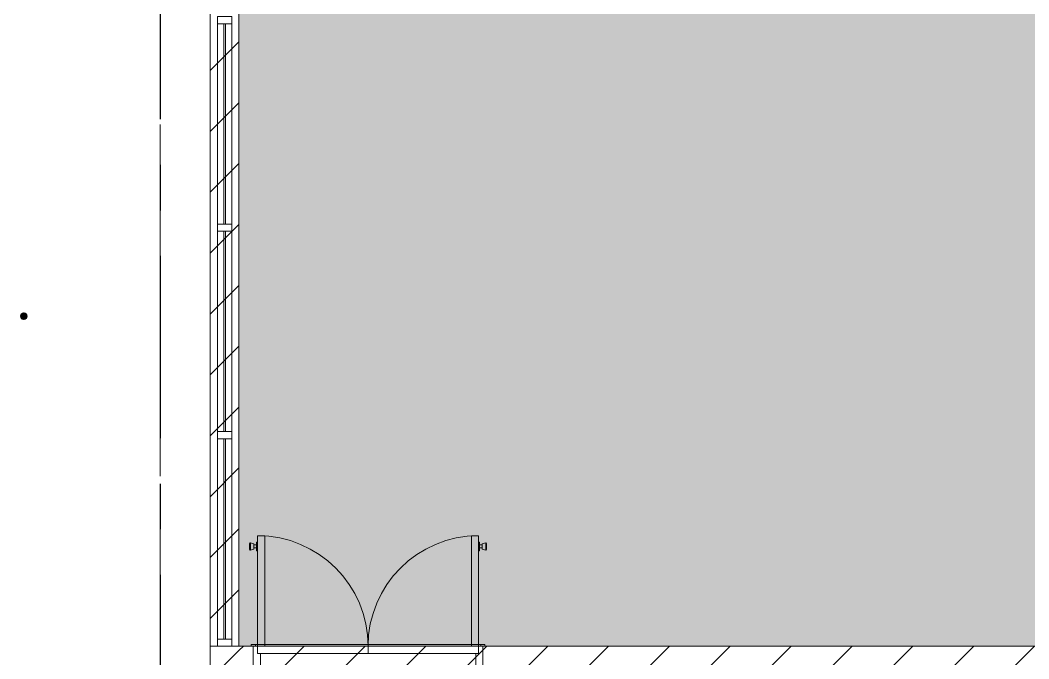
# Model space of a CAD drawing. Header units: millimetres. Extents: x -4000 to 187956, y -58990 to 162485.
# Drawn here: x 49525 to 56555, y 82813 to 87263 of the extents above; entities that cross this region are included whole.
import ezdxf

# ---------------------------------------------------------------- set-up
doc = ezdxf.new("R2010")
doc.units = ezdxf.units.MM
for name, pattern in [('Dash', [600, 300, -300]), ('Dash 1_16_', [317.5, 158.75, -158.75]), ('Dash_2_', [635, 317.5, -317.5]), ('Grid Line', [2222.5, 1270, -317.5, 317.5, -317.5]), ('Grid Line 12_5mm', [2150, 1250, -300, 300, -300])]:
    doc.linetypes.add(name, pattern=pattern)
for name, color, linetype, lineweight in [('A-DETL-GENF', 92, 'Continuous', 9), ('A-DOOR', 31, 'Continuous', 13), ('A-DOOR-FRAM', 31, 'Continuous', 13), ('A-DOOR-HDLN', 31, 'Dash_2_', 13), ('A-FLOR', 192, 'Continuous', 13), ('A-FLOR-PATT', 8, 'Continuous', 13), ('A-GLAZ-CURT', 52, 'Continuous', 9), ('A-GLAZ-CWMG', 51, 'Continuous', 9), ('A-WALL', 113, 'Continuous', 13), ('A-WALL-PATT', 111, 'Continuous', 13), ('F-SPRN', 3, 'Continuous', 9), ('P-PIPE', 3, 'Continuous', 9), ('P-PIPE-CNTR', 3, 'Continuous', 9), ('S-GRID', 1, 'Continuous', 30)]:
    doc.layers.add(name, color=color, linetype=linetype, lineweight=lineweight)
pattern_1 = [(45, (0, 0), (-212.132, 212.132), [])]

# ---------------------------------------------------------------- blocks, each defined once
blk = doc.blocks.new('dcc5a - 1600X2200-V656-0_000')
at = {"layer": 'A-DOOR', "lineweight": 15, "transparency": 33554534}
for points in [[(-313.2, 154.2), (-313.2, 924.7), (-363.2, 924.7), (-363.2, 154.2)], [(1177.8, 154.2), (1177.8, 924.7), (1127.8, 924.7), (1127.8, 154.2)]]:
    blk.add_hatch(color=256, dxfattribs=at).paths.add_polyline_path(points)
at = {"layer": 'A-DETL-GENF', "color": 250}
for p, q in [((-416.4, 874.7), (-418.2, 870.2)), ((-418.2, 870.2), (-418.2, 829.2)), ((-418.2, 829.2), (-418.2, 870.2)), ((-412.9, 874.7), (-416.4, 874.7)), ((-416.4, 874.7), (-416.4, 824.7)), ((-416.4, 824.7), (-416.4, 874.7)), ((-388.2, 868.3), (-412.9, 874.7)), ((-412.9, 874.7), (-412.9, 824.7)), ((-412.9, 824.7), (-412.9, 874.7)), ((-388.2, 868.3), (-388.2, 831.1)), ((-388.2, 831.1), (-388.2, 868.3)), ((-369.2, 859.7), (-388.2, 859.7)), ((-388.2, 859.7), (-388.2, 839.7)), ((-388.2, 839.7), (-388.2, 859.7)), ((-363.2, 879.7), (-369.2, 879.7)), ((-369.2, 879.7), (-369.2, 819.7)), ((-369.2, 819.7), (-369.2, 879.7)), ((-369.2, 839.7), (-369.2, 859.7)), ((-369.2, 859.7), (-369.2, 839.7)), ((-363.2, 879.7), (-363.2, 819.7)), ((-363.2, 819.7), (-363.2, 879.7)), ((1177.8, 879.7), (1177.8, 819.7)), ((1177.8, 819.7), (1177.8, 879.7)), ((1177.8, 879.7), (1183.8, 879.7)), ((1183.8, 879.7), (1183.8, 819.7)), ((1183.8, 819.7), (1183.8, 879.7)), ((1183.8, 839.7), (1183.8, 859.7)), ((1183.8, 859.7), (1183.8, 839.7)), ((1183.8, 859.7), (1202.8, 859.7)), ((1202.8, 868.3), (1227.5, 874.7)), ((1202.8, 868.3), (1202.8, 831.1)), ((1202.8, 831.1), (1202.8, 868.3)), ((1202.8, 859.7), (1202.8, 839.7)), ((1202.8, 839.7), (1202.8, 859.7)), ((1227.5, 874.7), (1231, 874.7)), ((1227.5, 874.7), (1227.5, 824.7)), ((1227.5, 824.7), (1227.5, 874.7)), ((1231, 874.7), (1232.8, 870.2)), ((1231, 874.7), (1231, 824.7)), ((1231, 824.7), (1231, 874.7)), ((1232.8, 870.2), (1232.8, 829.2)), ((1232.8, 829.2), (1232.8, 870.2)), ((-418.2, 829.2), (-416.4, 824.7)), ((-416.4, 824.7), (-412.9, 824.7)), ((-412.9, 824.7), (-388.2, 831.1)), ((-388.2, 839.7), (-369.2, 839.7)), ((-369.2, 819.7), (-363.2, 819.7)), ((1183.8, 819.7), (1177.8, 819.7)), ((1202.8, 839.7), (1183.8, 839.7)), ((1227.5, 824.7), (1202.8, 831.1)), ((1231, 824.7), (1227.5, 824.7)), ((1232.8, 829.2), (1231, 824.7))]:
    blk.add_line(p, q, dxfattribs=at)
at = {"layer": 'A-DOOR', "color": 5, "lineweight": 15}
for p, q in [((-363.2, 924.7), (-363.2, 154.2)), ((-313.2, 924.7), (-363.2, 924.7)), ((-363.2, 924.7), (-363.2, 154.2)), ((-313.2, 924.7), (-363.2, 924.7)), ((-313.2, 154.2), (-313.2, 924.7)), ((-313.2, 154.2), (-313.2, 924.7)), ((1127.8, 924.7), (1127.8, 154.2)), ((1177.8, 924.7), (1127.8, 924.7)), ((1127.8, 924.7), (1177.8, 924.7)), ((1127.8, 154.2), (1127.8, 924.7)), ((1177.8, 154.2), (1177.8, 924.7)), ((1177.8, 924.7), (1177.8, 154.2)), ((-407.7, 154.2), (-407.7, 166.2)), ((-407.7, 166.2), (-363.2, 166.2)), ((-313.2, 166.2), (1127.8, 166.2)), ((1177.8, 166.2), (1222.3, 166.2)), ((1222.3, 166.2), (1222.3, 154.2)), ((-407.7, -57.8), (-407.7, -45.8)), ((1222.3, -57.8), (-407.7, -57.8)), ((1222.3, -45.8), (1222.3, -57.8))]:
    blk.add_line(p, q, dxfattribs=at)
at = {"layer": 'A-DOOR', "color": 171, "lineweight": 15}
for p, q in [((-407.7, 154.2), (-407.7, 166.2)), ((-407.7, 166.2), (-377.7, 166.2)), ((-363.2, 154.2), (-407.7, 154.2)), ((-392.7, 154.2), (-392.7, -45.8)), ((-377.7, 166.2), (-377.7, 154.2)), ((-377.7, 166.2), (-377.7, 154.2)), ((-363.2, 166.2), (-377.7, 166.2)), ((-313.2, 154.2), (-363.2, 154.2)), ((-363.2, 154.2), (-313.2, 154.2)), ((-363.2, 154.2), (-313.2, 154.2)), ((-363.2, 154.2), (1177.8, 154.2)), ((1127.8, 166.2), (-313.2, 166.2)), ((1127.8, 154.2), (-313.2, 154.2)), ((1177.8, 154.2), (1127.8, 154.2)), ((1127.8, 154.2), (1177.8, 154.2)), ((1127.8, 154.2), (1177.8, 154.2)), ((1127.8, 154.2), (1177.8, 154.2)), ((1192.3, 166.2), (1177.8, 166.2)), ((1222.3, 154.2), (1177.8, 154.2)), ((1222.3, 166.2), (1192.3, 166.2)), ((1192.3, 166.2), (1192.3, 154.2)), ((1192.3, 154.2), (1192.3, 166.2)), ((1207.3, -45.8), (1207.3, 154.2)), ((1222.3, 166.2), (1222.3, 154.2)), ((-407.7, -57.8), (-407.7, -45.8)), ((-407.7, -45.8), (1222.3, -45.8)), ((-377.7, -57.8), (-407.7, -57.8)), ((-392.7, -45.8), (1207.3, -45.8)), ((-377.7, -45.8), (-377.7, -57.8)), ((-377.7, -45.8), (-377.7, -57.8)), ((-377.7, -57.8), (1192.3, -57.8)), ((1192.3, -57.8), (1192.3, -45.8)), ((1192.3, -57.8), (1192.3, -45.8)), ((1192.3, -57.8), (1222.3, -57.8)), ((1222.3, -57.8), (1222.3, -45.8))]:
    blk.add_line(p, q, dxfattribs=at)
at = {"layer": 'A-DOOR', "color": 161, "lineweight": 15}
for p, q in [((-392.7, 154.2), (-407.7, 154.2)), ((-313.2, 166.2), (-363.2, 166.2)), ((1177.8, 166.2), (1127.8, 166.2)), ((1207.3, 154.2), (1222.3, 154.2)), ((-407.7, -45.8), (-392.7, -45.8)), ((1222.3, -45.8), (1207.3, -45.8))]:
    blk.add_line(p, q, dxfattribs=at)
at = {"layer": 'A-DOOR', "color": 151, "lineweight": 15}
for p, q in [((-377.7, 154.2), (-392.7, 154.2)), ((-377.7, 154.2), (-363.2, 154.2)), ((-363.2, 154.2), (-313.2, 154.2)), ((-313.2, 154.2), (1127.8, 154.2)), ((1127.8, 154.2), (1177.8, 154.2)), ((1177.8, 154.2), (1192.3, 154.2)), ((1192.3, 154.2), (1207.3, 154.2)), ((-392.7, -45.8), (-377.7, -45.8)), ((1192.3, -45.8), (-377.7, -45.8)), ((1207.3, -45.8), (1192.3, -45.8))]:
    blk.add_line(p, q, dxfattribs=at)
at = {"layer": 'A-DOOR', "color": 173, "lineweight": 15}
for p, q in [((-363.2, 166.2), (-313.2, 166.2)), ((1127.8, 166.2), (1177.8, 166.2))]:
    blk.add_line(p, q, dxfattribs=at)
at = {"layer": 'A-DOOR', "color": 5, "lineweight": 15}
for centre, start, end in [((-363.2, 154.2), 0, 90), ((1177.8, 154.2), 90, 180)]:
    blk.add_arc(centre, 770.5, start, end, dxfattribs=at)
at = {"layer": 'A-DOOR-FRAM', "color": 81, "lineweight": 15}
for p, q in [((-392.7, -45.8), (-392.7, 154.2)), ((-392.7, 154.2), (-363.2, 154.2)), ((-362.7, 154.2), (-362.7, 104.2)), ((-362.7, 154.2), (-362.7, 104.2)), ((-313.2, 154.2), (1127.8, 154.2)), ((1177.3, 104.2), (1177.3, 154.2)), ((1177.3, 104.2), (1177.3, 154.2)), ((1177.8, 154.2), (1207.3, 154.2)), ((1207.3, -45.8), (1207.3, 154.2)), ((-362.7, 104.2), (-342.7, 104.2)), ((-362.7, 104.2), (1177.3, 104.2)), ((-342.7, 104.2), (-342.7, -45.8)), ((-342.7, 104.2), (-342.7, -45.8)), ((1157.3, 104.2), (-342.7, 104.2)), ((1157.3, -45.8), (1157.3, 104.2)), ((1177.3, 104.2), (1157.3, 104.2)), ((1157.3, -45.8), (1157.3, 104.2)), ((1207.3, -45.8), (-392.7, -45.8))]:
    blk.add_line(p, q, dxfattribs=at)
at = {"layer": 'A-DOOR-FRAM', "color": 71, "lineweight": 15}
for p, q in [((-392.7, 154.2), (-363.2, 154.2)), ((-363.2, 154.2), (-313.2, 154.2)), ((-313.2, 154.2), (-362.7, 154.2)), ((1127.8, 154.2), (-313.2, 154.2)), ((1127.8, 154.2), (1177.8, 154.2)), ((1177.3, 154.2), (1127.8, 154.2)), ((1207.3, 154.2), (1177.8, 154.2)), ((-342.7, -45.8), (-392.7, -45.8)), ((-342.7, -45.8), (1157.3, -45.8)), ((1157.3, -45.8), (1207.3, -45.8))]:
    blk.add_line(p, q, dxfattribs=at)
at = {"layer": 'A-DOOR-FRAM', "color": 91, "lineweight": 15}
for p, q in [((-392.7, -45.8), (-392.7, 154.2)), ((1207.3, 154.2), (1207.3, -45.8))]:
    blk.add_line(p, q, dxfattribs=at)
at = {"layer": 'A-DOOR-HDLN', "color": 171, "linetype": 'Dash', "lineweight": 15}
for p, q in [((-363.2, 154.2), (-363.2, 104.2)), ((1177.8, 154.2), (-363.2, 154.2)), ((407.3, 104.2), (407.3, 154.2)), ((1177.8, 104.2), (1177.8, 154.2)), ((-363.2, 104.2), (1177.8, 104.2))]:
    blk.add_line(p, q, dxfattribs=at)
blk = doc.blocks.new('System Panel - System Panel1-380617-0_000')
at = {"layer": 'A-GLAZ-CURT', "color": 253}
for p, q in [((-698, 5), (698, 5)), ((698, -5), (-698, -5))]:
    blk.add_line(p, q, dxfattribs=at)
at = {"layer": 'A-GLAZ-CURT', "color": 254}
for p, q in [((698, 5), (-698, 5)), ((-698, -5), (-698, 5)), ((-698, 5), (-698, -5)), ((698, 5), (698, -5)), ((698, 5), (698, -5)), ((-698, -5), (698, -5))]:
    blk.add_line(p, q, dxfattribs=at)
blk = doc.blocks.new('Rectangular Mullion - 50 x 100-V709-0_000')
at = {"layer": 'A-GLAZ-CWMG', "color": 252}
for p, q in [((50900, 84346.3), (51000, 84346.3)), ((50900, 82950.3), (50900, 84346.3)), ((51000, 84346.3), (51000, 82950.3)), ((51000, 82950.3), (50900, 82950.3))]:
    blk.add_line(p, q, dxfattribs=at)
at = {"layer": 'A-GLAZ-CWMG', "color": 254}
for p, q in [((51000, 84346.3), (50900, 84346.3)), ((50900, 82950.3), (51000, 82950.3))]:
    blk.add_line(p, q, dxfattribs=at)
at = {"layer": 'A-GLAZ-CWMG', "color": 253}
for p, q in [((50900, 84346.3), (50900, 82950.3)), ((51000, 84346.3), (51000, 82950.3))]:
    blk.add_line(p, q, dxfattribs=at)
blk = doc.blocks.new('Rectangular Mullion - 50 x 100-V710-0_000')
at = {"layer": 'A-GLAZ-CWMG', "color": 254}
for p, q in [((50900, 90130.3), (50945, 90130.3)), ((50945, 90130.3), (50900, 90130.3)), ((50900, 90130.3), (50900, 88734.3)), ((50945, 90130.3), (50955, 90130.3)), ((50955, 90130.3), (51000, 90130.3)), ((51000, 90130.3), (50955, 90130.3)), ((51000, 88734.3), (51000, 90130.3)), ((50900, 88734.3), (50945, 88734.3)), ((50945, 88734.3), (50900, 88734.3)), ((50955, 88734.3), (50945, 88734.3)), ((50955, 88734.3), (51000, 88734.3)), ((51000, 88734.3), (50955, 88734.3))]:
    blk.add_line(p, q, dxfattribs=at)
at = {"layer": 'A-GLAZ-CWMG', "color": 253}
for p, q in [((50900, 88734.3), (50900, 90130.3)), ((51000, 88734.3), (51000, 90130.3))]:
    blk.add_line(p, q, dxfattribs=at)
at = {"layer": 'A-GLAZ-CWMG', "color": 50}
for p, q in [((50955, 90130.3), (50945, 90130.3)), ((50945, 88734.3), (50955, 88734.3))]:
    blk.add_line(p, q, dxfattribs=at)
blk = doc.blocks.new('Rectangular Mullion - 50 x 100-V711-0_000')
at = {"layer": 'A-GLAZ-CWMG', "color": 253}
for p, q in [((0, 50), (-50, 50)), ((0, -50), (0, 50)), ((-50, -50), (0, -50))]:
    blk.add_line(p, q, dxfattribs=at)
at = {"layer": 'A-GLAZ-CWMG', "color": 254}
for p, q in [((-50, 50), (-50, 5)), ((-50, -5), (-50, -50))]:
    blk.add_line(p, q, dxfattribs=at)
at = {"layer": 'A-GLAZ-CWMG', "color": 252}
for p, q in [((-50, -50), (-50, 50)), ((-50, 50), (0, 50)), ((0, 50), (0, -50)), ((0, -50), (-50, -50))]:
    blk.add_line(p, q, dxfattribs=at)
at = {"layer": 'A-GLAZ-CWMG', "color": 50}
blk.add_line((-50, 5), (-50, -5), dxfattribs=at)
blk = doc.blocks.new('Rectangular Mullion - 50 x 100-V714-0_000')
at = {"layer": 'A-GLAZ-CWMG', "color": 253}
for p, q in [((25, 50), (-25, 50)), ((-25, -50), (25, -50))]:
    blk.add_line(p, q, dxfattribs=at)
at = {"layer": 'A-GLAZ-CWMG', "color": 254}
for p, q in [((-25, 50), (-25, 5)), ((25, 5), (25, 50)), ((-25, -5), (-25, -50)), ((25, -50), (25, -5))]:
    blk.add_line(p, q, dxfattribs=at)
at = {"layer": 'A-GLAZ-CWMG', "color": 252}
for p, q in [((-25, -50), (-25, 50)), ((-25, 50), (25, 50)), ((25, 50), (25, -50)), ((25, -50), (-25, -50))]:
    blk.add_line(p, q, dxfattribs=at)
at = {"layer": 'A-GLAZ-CWMG', "color": 50}
for p, q in [((-25, 5), (-25, -5)), ((25, -5), (25, 5))]:
    blk.add_line(p, q, dxfattribs=at)
blk = doc.blocks.new('Rectangular Mullion - 50 x 100-V715-0_000')
at = {"layer": 'A-GLAZ-CWMG', "color": 253}
for p, q in [((25, 50), (-25, 50)), ((-25, -50), (25, -50))]:
    blk.add_line(p, q, dxfattribs=at)
at = {"layer": 'A-GLAZ-CWMG', "color": 254}
for p, q in [((-25, 50), (-25, 5)), ((25, 5), (25, 50)), ((-25, -5), (-25, -50)), ((25, -50), (25, -5))]:
    blk.add_line(p, q, dxfattribs=at)
at = {"layer": 'A-GLAZ-CWMG', "color": 252}
for p, q in [((-25, -50), (-25, 50)), ((-25, 50), (25, 50)), ((25, 50), (25, -50)), ((25, -50), (-25, -50))]:
    blk.add_line(p, q, dxfattribs=at)
at = {"layer": 'A-GLAZ-CWMG', "color": 50}
for p, q in [((-25, 5), (-25, -5)), ((25, -5), (25, 5))]:
    blk.add_line(p, q, dxfattribs=at)
blk = doc.blocks.new('CMF2_NHAXUONG_A_rvt-1-0_000')
at = {"layer": 'A-FLOR-PATT', "lineweight": 9}
h = blk.add_hatch(dxfattribs=at)
h.set_pattern_fill('FP_27', color=252, style=0, pattern_type=2)
h.set_pattern_definition([(0, (83000, 72469.74), (0, 100), []), (90, (83000, 72469.74), (-200, 200), [100, -700]), (90, (83400, 72569.74), (-200, 200), [100, -700])])
h.paths.add_polyline_path([(51050, 25999.7), (59350, 25999.7), (59350, 35449.7), (59950, 35449.7), (59950, 45449.7), (59350, 45449.7), (59350, 55449.7), (59950, 55449.7), (59950, 64899.7), (51650, 64899.7), (51650, 55449.7), (51050, 55449.7), (51050, 45449.6), (51650, 45449.6), (51650, 35449.6), (51050, 35449.6), (51050, 26448.8)])
h.paths.add_polyline_path([(114950, 25999.7), (114950, 35449.6), (114350, 35449.6), (114350, 45449.6), (114950, 45449.6), (114950, 55449.7), (114350, 55449.7), (114350, 64899.7), (106050, 64899.7), (106050, 55449.7), (106650, 55449.7), (106650, 45449.7), (106050, 45449.7), (106050, 35449.7), (106650, 35449.7), (106650, 25999.7), (111663.5, 25999.7)])
h.paths.add_polyline_path([(109849.8, 29724.6), (107849.8, 29724.6), (107849.8, 31724.6), (109849.8, 31724.6)])
h.paths.add_polyline_path([(56149.8, 29724.6), (56149.8, 31724.6), (58149.8, 31724.6), (58149.8, 29724.6), (57243.6, 29724.6)])
h.paths.add_polyline_path([(111149.8, 39449.6), (111149.8, 41449.6), (113149.8, 41449.6), (113149.8, 39449.6), (111663.5, 39449.6)])
h.paths.add_polyline_path([(52849.8, 39449.6), (52849.8, 41449.6), (54849.8, 41449.6), (54849.8, 39449.6)])
h.paths.add_polyline_path([(109849.8, 49836.2), (107849.8, 49836.2), (107849.8, 51836.2), (109849.8, 51836.2)])
h.paths.add_polyline_path([(57243.6, 49836.2), (56149.8, 49836.2), (56149.8, 51836.2), (58149.8, 51836.2), (58149.8, 49836.2)])
h.paths.add_polyline_path([(51050, 82900), (59350, 82900), (59350, 91449.6), (59950, 91449.6), (59950, 101449.7), (59350, 101449.7), (59350, 111449.7), (59950, 111449.7), (59950, 118899.7), (51650, 118899.7), (51650, 111449.6), (51050, 111449.6), (51050, 101449.7), (51650, 101449.7), (51650, 91449.6), (51050, 91449.6), (51050, 84850.6)])
h.paths.add_polyline_path([(106650, 82900), (114950, 82900), (114950, 91449.6), (114350, 91449.6), (114350, 101449.7), (114950, 101449.7), (114950, 111449.6), (114350, 111449.6), (114350, 118899.7), (106050, 118899.7), (106050, 111449.7), (106650, 111449.7), (106650, 101449.7), (106050, 101449.7), (106050, 91449.6), (106650, 91449.6), (106650, 89522.8)])
h.paths.add_polyline_path([(54850, 95449.6), (52850, 95449.6), (52850, 97449.6), (54850, 97449.6)])
h.paths.add_polyline_path([(111663.5, 95449.6), (111149.6, 95449.6), (111149.6, 97449.6), (113149.6, 97449.6), (113149.6, 95449.6)])
h.paths.add_polyline_path([(57243.6, 105449.7), (56149.6, 105449.7), (56149.6, 107449.7), (58149.6, 107449.7), (58149.6, 105449.7)])
h.paths.add_polyline_path([(109850, 105449.7), (107850, 105449.7), (107850, 107449.7), (109850, 107449.7)])
h.paths.add_polyline_path([(111663.5, 114174.6), (111149.6, 114174.6), (111149.6, 116174.6), (113149.6, 116174.6), (113149.6, 114174.6)])
h.paths.add_polyline_path([(52850, 114174.6), (52850, 116174.6), (54850, 116174.6), (54850, 114174.6)])
at = {"layer": 'A-WALL-PATT', "lineweight": 9}
h = blk.add_hatch(dxfattribs=at)
h.set_pattern_fill('FP_13', color=250, style=0, pattern_type=2)
h.set_pattern_definition(pattern_1)
h.paths.add_polyline_path([(50850, 74000), (51050, 74000), (51050, 90900), (50850, 90900), (50850, 75506.3)])
h = blk.add_hatch(dxfattribs=at)
h.set_pattern_fill('FP_13', color=250, style=0, pattern_type=2)
h.set_pattern_definition(pattern_1)
h.paths.add_polyline_path([(60149.8, 82700.3), (60149.8, 82900.3), (51050, 82900.3), (51050, 82700.3), (59949.8, 82700.3)])
at = {"layer": 'A-FLOR', "color": 71, "lineweight": 15}
for p, q in [((51050, 82900.3), (51050, 90180.3)), ((52749.8, 82900), (51149.8, 82900))]:
    blk.add_line(p, q, dxfattribs=at)
at = {"layer": 'A-FLOR', "color": 81, "lineweight": 15}
for p, q in [((51050, 90180.3), (51050, 82900.3)), ((51149.8, 82900), (51050, 82900)), ((51149.8, 82900), (52749.8, 82900)), ((59350, 82900), (52749.8, 82900))]:
    blk.add_line(p, q, dxfattribs=at)
at = {"layer": 'A-FLOR', "color": 93, "lineweight": 15}
for p, q in [((51050, 82900), (51149.8, 82900)), ((52749.8, 82900), (59350, 82900))]:
    blk.add_line(p, q, dxfattribs=at)
at = {"layer": 'A-WALL', "color": 90, "lineweight": 15}
for p, q in [((50850, 90900), (50850, 74000)), ((51050, 82900.3), (51050, 90900)), ((59349.8, 82900.3), (51050, 82900.3))]:
    blk.add_line(p, q, dxfattribs=at)
at = {"layer": 'A-WALL', "color": 53, "lineweight": 15}
for p, q in [((50850, 90180.3), (50850, 82900.3)), ((51050, 82900.3), (51050, 90180.3)), ((51000, 82900.3), (50900, 82900.3)), ((51149.8, 82900.3), (51134.8, 82900.3)), ((51179.3, 82900.3), (51149.8, 82900.3)), ((51149.8, 82900.3), (51149.8, 82700.3)), ((52670.3, 82900.3), (51229.3, 82900.3)), ((52749.8, 82900.3), (52720.3, 82900.3)), ((52764.8, 82900.3), (52749.8, 82900.3)), ((52749.8, 82700.3), (52749.8, 82900.3))]:
    blk.add_line(p, q, dxfattribs=at)
at = {"layer": 'A-WALL', "color": 35, "lineweight": 15}
for p, q in [((50850, 90180.3), (50850, 82900.3)), ((50850, 82900.3), (50850, 90180.3)), ((51050, 90180.3), (51050, 82900.3)), ((51050, 82900.3), (51050, 90180.3)), ((50850, 82900.3), (50850, 74000)), ((51050, 82900.3), (50850, 82900.3)), ((50900, 82900.3), (50850, 82900.3)), ((51050, 82900.3), (51000, 82900.3)), ((51134.8, 82900.3), (51050, 82900.3)), ((51149.8, 82900.3), (51149.8, 82700.3)), ((52749.8, 82700.3), (52749.8, 82900.3)), ((59349.8, 82900.3), (52764.8, 82900.3))]:
    blk.add_line(p, q, dxfattribs=at)
at = {"layer": 'A-WALL', "color": 31, "lineweight": 15}
for p, q in [((51229.3, 82900.3), (51179.3, 82900.3)), ((52720.3, 82900.3), (52670.3, 82900.3))]:
    blk.add_line(p, q, dxfattribs=at)
at = {"layer": 'S-GRID', "linetype": 'Grid Line 12_5mm', "lineweight": 9}
blk.add_line((50500, 161185.2), (50500, -16487.4), dxfattribs=at)
at = {"layer": 'A-DOOR', "color": 250, "lineweight": 9}
blk.add_blockref('dcc5a - 1600X2200-V656-0_000', (51542.5, 82746.1), dxfattribs=at)
at = {"layer": 'A-GLAZ-CURT', "color": 250, "lineweight": 9, "rotation": 269.9999999999999}
for p in [(50950, 86540.3), (50950, 85094.3), (50950, 83648.3)]:
    blk.add_blockref('System Panel - System Panel1-380617-0_000', p, dxfattribs=at)
at = {"layer": 'A-GLAZ-CWMG', "color": 250, "lineweight": 9, "extrusion": (0, 0, -1), "rotation": 270.0000000000001}
for name, p in [('Rectangular Mullion - 50 x 100-V714-0_000', (-50950, 87263.3)), ('Rectangular Mullion - 50 x 100-V714-0_000', (-50950, 85817.3)), ('Rectangular Mullion - 50 x 100-V715-0_000', (-50950, 84371.3)), ('Rectangular Mullion - 50 x 100-V711-0_000', (-50950, 82900.3))]:
    blk.add_blockref(name, p, dxfattribs=at)
at = {"layer": 'A-GLAZ-CWMG', "color": 250, "lineweight": 9}
for name, p in [('Rectangular Mullion - 50 x 100-V709-0_000', (0, 2892)), ('Rectangular Mullion - 50 x 100-V710-0_000', (0, -2892)), ('Rectangular Mullion - 50 x 100-V709-0_000', (0, 1446)), ('Rectangular Mullion - 50 x 100-V710-0_000', (0, -4338)), ('Rectangular Mullion - 50 x 100-V709-0_000', (0, 0)), ('Rectangular Mullion - 50 x 100-V710-0_000', (0, -5784))]:
    blk.add_blockref(name, p, dxfattribs=at)
blk = doc.blocks.new('Sprinkler_Up - DN20-V543-0_000')
at = {"layer": 'F-SPRN', "transparency": 33554534}
for points in [[(-13.5, 0), (-3.9, 0.7), (-1.7, 2.9), (-1.2, 3.5), (-0.6, 4), (0.6, 4), (1.2, 3.5), (1.7, 2.9), (4.6, 0), (22.2, 0), (18, 13.1), (6.9, 21.2), (-6.9, 21.2), (-18, 13.1), (-22.2, 0)], [(0, -21.2), (6.9, -21.2), (18, -13.1), (22.2, 0), (3.9, -0.7), (1.7, -2.9), (1.2, -3.5), (0.6, -4), (-0.6, -4), (-1.2, -3.5), (-1.7, -2.9), (-4.6, 0), (-22.2, 0), (-18, -13.1), (-6.9, -21.2)], [(0, -16.7), (4.3, -16.1), (11.8, -11.8), (16.1, -4.3), (16.1, 4.3), (11.8, 11.8), (8.3, 14.4), (0, 16.7), (-4.3, 16.1), (-11.8, 11.8), (-16.1, 4.3), (-16.1, -4.3), (-11.8, -11.8), (-8.3, -14.4)], [(0, -15.6), (7.8, -13.5), (13.5, -7.8), (15.1, -4), (15.1, 4), (13.5, 7.8), (7.8, 13.5), (0, 15.6), (-7.8, 13.5), (-11, 11), (-15.1, 4), (-15.1, -4), (-11, -11), (-7.8, -13.5)], [(-10.9, -5.5), (-10.9, 5.4), (-14.5, 5.4), (-14.5, -5.5)], [(-7.7, -5.5), (-7.7, 5.4), (-10.9, 5.4), (-10.9, -5.5)], [(0, -5.5), (0, 5.4), (-7.7, 5.4), (-7.7, -5.5)], [(0, 0), (5.7, 0), (2.9, 4.9), (-2.9, 4.9), (-5.7, 0)], [(2.9, -4.9), (5.7, 0), (-5.7, 0), (-2.9, -4.9)], [(0, 0), (4.6, 0), (0, 4.6), (-4.6, 0)], [(0, -4.6), (4.6, 0), (-4.6, 0)], [(0, -2.6), (1.3, 0), (-1.8, 0)], [(-1.3, 0), (1.8, 0), (0, 2.6)], [(7.7, -5.5), (7.7, 5.4), (0, 5.4), (0, -5.5)], [(10.9, -5.5), (10.9, 5.4), (7.7, 5.4), (7.7, -5.5)], [(14.5, -5.5), (14.5, 5.4), (10.9, 5.4), (10.9, -5.5)]]:
    blk.add_hatch(color=1, dxfattribs=at).paths.add_polyline_path(points)
at = {"layer": 'F-SPRN', "color": 1}
for p, q in [((-11.5, 5.4), (-14.5, 5.4)), ((-14.5, 5.4), (-11.3, 5.4)), ((-14.5, 5.4), (-14.5, 3.7)), ((-14.5, 3.3), (-14.5, 0)), ((-11.5, 5.4), (-11.5, 4)), ((-10.9, 1.9), (-10.9, 3.6)), ((-10.8, 5.4), (-8, 5.4)), ((-8.1, 5.4), (-10.8, 5.4)), ((-8.1, 5.4), (-8.1, 2.8)), ((-8.1, 2.5), (-8.1, 0.7)), ((-7.7, 4.8), (-7.7, 2.7)), ((-7.7, 4.8), (-7.7, 2.7)), ((-7.7, 2.1), (-7.7, 0.5)), ((-7.7, 2.1), (-7.7, 0.5)), ((-6.7, 5.4), (-4.7, 5.4)), ((-5.8, 3.8), (-5.8, 2.2)), ((-2.1, 0), (-2.1, 0)), ((-2.1, 0), (-2.1, -0.1)), ((0, 2.1), (-0.1, 2.1)), ((2.1, 0.3), (2, 0.4)), ((2.1, 0.1), (2.1, 0.2)), ((2.1, 0), (2.1, 0.1)), ((2.1, 0), (2.1, 0)), ((4.7, 5.4), (6.5, 5.4)), ((7.7, 5.4), (10.8, 5.4)), ((7.7, 5.2), (7.7, 2.7)), ((7.7, 5.2), (7.7, 2.7)), ((7.7, 2.3), (7.7, 0.5)), ((7.7, 2.3), (7.7, 0.5)), ((10.8, 5.4), (8.1, 5.4)), ((8.1, 5.4), (8.1, 2.8)), ((8.1, 2.5), (8.1, 0.4)), ((10.9, 5.4), (14.5, 5.4)), ((10.9, 3.6), (10.9, 0.2)), ((14.5, 5.4), (11.5, 5.4)), ((11.5, 5.4), (11.5, 4)), ((11.5, 3), (11.5, 0.2)), ((14.5, 5.4), (14.5, -5.5)), ((-14.5, -1.3), (-14.5, -3.7)), ((-11.1, -5.5), (-14.5, -5.5)), ((-14.5, -5.5), (-11.5, -5.5)), ((-10.9, -2.6), (-10.9, -1.3)), ((-10.8, -5.5), (-8.1, -5.5)), ((-7.8, -5.5), (-10.8, -5.5)), ((-8.1, -4.2), (-8.1, -5.5)), ((-7.7, -2.7), (-7.7, -4)), ((-7.7, -2.7), (-7.7, -4)), ((-7, -5.5), (-5.8, -5.5)), ((-4.8, -5.5), (-7, -5.5)), ((-5.8, -2.3), (-5.8, -3.8)), ((-2.1, -0.2), (-2.1, -0.3)), ((0, -2.1), (0.1, -2.1)), ((7, -5.5), (4.8, -5.5)), ((5.8, -2.2), (5.8, -3.8)), ((5.8, -5.5), (7, -5.5)), ((7.7, -0.5), (7.7, -2.3)), ((7.7, -0.5), (7.7, -2.3)), ((7.7, -2.7), (7.7, -5.4)), ((7.7, -2.7), (7.7, -5.4)), ((10.8, -5.5), (7.7, -5.5)), ((8.1, -0.4), (8.1, -2.5)), ((8.1, -2.8), (8.1, -5.5)), ((8.1, -5.5), (10.8, -5.5)), ((10.9, -0.2), (10.9, -3.6)), ((14.5, -5.5), (10.9, -5.5)), ((11.5, -0.2), (11.5, -3)), ((11.5, -4), (11.5, -5.5)), ((11.5, -5.5), (14.5, -5.5))]:
    blk.add_line(p, q, dxfattribs=at)
at = {"layer": 'F-SPRN', "color": 1, "flags": 128}
for points in [[(-0.6, 2), (-0.7, 2), (-0.8, 1.9), (-0.9, 1.9), (-0.9, 1.9), (-1, 1.8), (-1.1, 1.8), (-1.2, 1.7), (-1.2, 1.7), (-1.3, 1.6), (-1.4, 1.6), (-1.4, 1.5), (-1.5, 1.5), (-1.5, 1.4), (-1.6, 1.3), (-1.6, 1.3), (-1.7, 1.2), (-1.7, 1.1), (-1.8, 1.1), (-1.8, 1), (-1.9, 0.9), (-1.9, 0.8), (-1.9, 0.8), (-2, 0.7), (-2, 0.6), (-2, 0.5), (-2, 0.5), (-2, 0.4), (-2.1, 0.3), (-2.1, 0.2), (-2.1, 0.1), (-2.1, 0)], [(-0.5, 2), (-0.6, 2), (-0.6, 2)], [(-0.2, 2.1), (-0.3, 2.1), (-0.4, 2), (-0.5, 2)], [(-0.1, 2.1), (-0.1, 2.1), (-0.2, 2.1)], [(2, 0.6), (2, 0.7), (1.9, 0.7), (1.9, 0.8), (1.9, 0.9), (1.8, 1), (1.8, 1), (1.8, 1.1), (1.7, 1.2), (1.7, 1.2), (1.6, 1.3), (1.6, 1.4), (1.5, 1.4), (1.4, 1.5), (1.4, 1.5), (1.3, 1.6), (1.3, 1.7), (1.2, 1.7), (1.1, 1.7), (1.1, 1.8), (1, 1.8), (0.9, 1.9), (0.8, 1.9), (0.8, 1.9), (0.7, 2), (0.6, 2), (0.5, 2), (0.4, 2), (0.4, 2), (0.3, 2.1), (0.2, 2.1), (0.1, 2.1), (0, 2.1)], [(2, 0.4), (2, 0.5), (2, 0.6)], [(2.1, 0.2), (2.1, 0.2), (2.1, 0.3)], [(-2.1, -0.1), (-2.1, -0.2), (-2.1, -0.2)], [(-2.1, -0.3), (-2, -0.4), (-2, -0.5), (-2, -0.6), (-2, -0.7), (-1.9, -0.7), (-1.9, -0.8), (-1.9, -0.9), (-1.8, -1), (-1.8, -1), (-1.8, -1.1), (-1.7, -1.2), (-1.7, -1.2), (-1.6, -1.3), (-1.6, -1.4), (-1.5, -1.4), (-1.4, -1.5), (-1.4, -1.5), (-1.3, -1.6), (-1.3, -1.7), (-1.2, -1.7), (-1.1, -1.7), (-1.1, -1.8), (-1, -1.8), (-0.9, -1.9), (-0.8, -1.9), (-0.8, -1.9), (-0.7, -2), (-0.6, -2), (-0.5, -2), (-0.4, -2), (-0.4, -2), (-0.3, -2.1), (-0.2, -2.1), (-0.1, -2.1), (0, -2.1)], [(0.1, -2.1), (0.1, -2.1), (0.2, -2.1), (0.3, -2.1), (0.4, -2), (0.5, -2), (0.6, -2), (0.6, -2), (0.7, -2), (0.8, -1.9), (0.9, -1.9), (0.9, -1.9), (1, -1.8), (1.1, -1.8), (1.2, -1.7), (1.2, -1.7), (1.3, -1.6), (1.4, -1.6), (1.4, -1.5), (1.5, -1.5), (1.5, -1.4), (1.6, -1.3), (1.6, -1.3), (1.7, -1.2), (1.7, -1.1), (1.8, -1.1), (1.8, -1), (1.9, -0.9), (1.9, -0.8), (1.9, -0.8), (2, -0.7), (2, -0.6), (2, -0.5), (2, -0.5), (2, -0.4), (2.1, -0.3), (2.1, -0.2), (2.1, -0.1), (2.1, 0)]]:
    blk.add_lwpolyline(points, dxfattribs=at)
at = {"layer": 'F-SPRN', "color": 1}
for radius, start, end in [(22.2, 360, 180), (21.9, 165.67731, 179.2615), (21.9, 144.76984, 164.81509), (21.9, 126.69417, 143.27011), (16.7, 167.68021, 180), (16.7, 167.68021, 180), (16.7, 155.38786, 164.96934), (16.7, 155.38786, 164.96934), (15.6, 166.42653, 180), (15.6, 166.42653, 180), (15.6, 150.94093, 165), (15.6, 159.61394, 165), (16.7, 136.72135, 149.93102), (16.7, 136.72135, 149.93102), (15.6, 150.94093, 156.38455), (15.6, 138.42141, 150), (15.6, 138.42141, 150), (21.9, 108.26214, 125.75069), (16.7, 121.41808, 130.57514), (16.7, 121.41808, 130.57514), (15.6, 120.52623, 133.2078), (15.6, 120.52623, 133.2078), (16.7, 106.59952, 120), (16.7, 106.59952, 120), (15.6, 114.43632, 119.98126), (15.6, 114.43632, 119.98126), (21.9, 99.348, 107.90102), (4.63, 155.78319, 180), (4.63, 155.78319, 180), (16.7, 96.41428, 105), (16.7, 96.41428, 105), (4.63, 109.01924, 138.27027), (4.63, 109.01924, 138.27027), (21.9, 90.14502, 98.85032), (15.6, 95.57619, 100.68426), (15.6, 95.57619, 100.68426), (2.56, 109.01924, 168.82781), (2.56, 109.01924, 168.82781), (2.04, 109.01924, 180), (16.7, 83.06841, 90), (16.7, 83.06841, 90), (4.63, 17.95923, 90), (4.63, 17.95923, 90), (3.81, 57.05771, 90), (2.56, 14.55988, 90), (2.56, 14.55988, 90), (2.04, 10.47029, 90), (21.9, 72.55828, 89.46239), (15.6, 75.57295, 80.58917), (15.6, 75.57295, 80.58917), (3.81, 16.16047, 43.83585), (15.6, 67.56142, 74.5481), (15.6, 67.56142, 74.5481), (16.7, 60, 75), (16.7, 60, 75), (15.6, 60.01874, 65.56368), (15.6, 60.01874, 65.56368), (21.9, 54.24931, 71.73786), (15.6, 46.7922, 60), (15.6, 46.7922, 60), (16.7, 49.42486, 58.58192), (16.7, 49.42486, 58.58192), (15.6, 30, 41.57859), (15.6, 30, 41.57859), (16.7, 30, 43.27865), (16.7, 30, 43.27865), (21.9, 36.72989, 53.30583), (15.6, 23.61545, 29.56463), (15.6, 15, 29.56463), (15.6, 15, 20.38606), (16.7, 15, 24.61214), (16.7, 15, 24.61214), (15.6, 360, 13.66176), (15.6, 0, 13.66176), (16.7, 360, 12.31979), (16.7, 0, 12.31979), (21.9, 15.18491, 35.23016), (21.9, 0.7385, 14.32269), (22.2, 180, 360), (21.9, 180.7385, 194.32269), (21.9, 195.18491, 215.23016), (21.9, 216.72989, 233.30583), (16.7, 180, 192.31979), (16.7, 180, 192.31979), (16.7, 195.03066, 204.61214), (16.7, 195.03066, 204.61214), (15.6, 181.90822, 193.66176), (15.6, 181.90822, 193.66176), (15.6, 197.33389, 209.56463), (15.6, 197.33389, 209.56463), (16.7, 210.06898, 223.27865), (16.7, 210.06898, 223.27865), (15.6, 212.54719, 221.57859), (15.6, 212.54719, 221.57859), (21.9, 234.24931, 251.73786), (16.7, 229.42486, 238.58192), (16.7, 229.42486, 238.58192), (15.6, 233.79501, 240), (15.6, 233.79501, 240), (16.7, 240, 255), (16.7, 240, 255), (15.6, 240.01874, 254.5481), (15.6, 240.01874, 254.5481), (21.9, 252.55828, 269.46239), (4.63, 197.95923, 0), (4.63, 197.95923, 270), (15.6, 255, 267.63996), (15.6, 255, 267.63996), (3.81, 196.16047, 360), (2.56, 191.16773, 0), (2.56, 191.16773, 360), (2.04, 190.47029, 0), (16.7, 263.06841, 270), (16.7, 263.06841, 270), (4.63, 270, 360), (21.9, 270.14502, 278.85032), (15.6, 275.57619, 280.68426), (15.6, 275.57619, 280.68426), (16.7, 276.41428, 285), (16.7, 276.41428, 285), (21.9, 279.348, 287.90102), (16.7, 286.59952, 300), (16.7, 286.59952, 300), (15.6, 294.43632, 299.98126), (15.6, 294.43632, 299.98126), (21.9, 288.26214, 305.75069), (15.6, 300, 313.2078), (15.6, 300, 313.2078), (16.7, 301.41808, 310.57514), (16.7, 301.41808, 310.57514), (15.6, 318.42141, 330), (15.6, 318.42141, 330), (16.7, 316.72135, 330), (16.7, 316.72135, 330), (21.9, 306.69417, 323.27011), (15.6, 330.43537, 345), (15.6, 330.43537, 336.38455), (15.6, 339.61394, 345), (15.6, 346.33824, 360), (15.6, 346.33824, 360), (16.7, 335.38786, 345), (16.7, 335.38786, 345), (16.7, 347.68021, 360), (16.7, 347.68021, 360), (21.9, 324.76984, 344.81509), (21.9, 345.67731, 359.2615)]:
    blk.add_arc((0, 0), radius, start, end, dxfattribs=at)
blk = doc.blocks.new('Steel_Transition_Threaded_HoaPhat - Standard-V858-0_000')
at = {"layer": 'P-PIPE', "lineweight": 13, "transparency": 33554534}
h = blk.add_hatch(color=1, dxfattribs=at)
h.paths.add_polyline_path([(49550, 126427.6), (49555.8, 126428.4), (49561.3, 126430.6), (49565.9, 126434.2), (49569.5, 126438.8), (49571.7, 126444.3), (49572.5, 126450.1), (49571.7, 126455.9), (49569.5, 126461.3), (49565.9, 126466), (49561.3, 126469.6), (49555.8, 126471.8), (49550, 126472.6), (49544.2, 126471.8), (49538.8, 126469.6), (49534.1, 126466), (49530.5, 126461.3), (49528.3, 126455.9), (49527.5, 126450.1), (49528.3, 126444.3), (49530.5, 126438.8), (49534.1, 126434.2), (49538.8, 126430.6), (49544.2, 126428.4)])
h.paths.add_polyline_path([(49550, 126430), (49544.8, 126430.7), (49540, 126432.7), (49535.8, 126435.9), (49532.6, 126440), (49530.6, 126444.9), (49529.9, 126450.1), (49530.6, 126455.3), (49532.6, 126460.1), (49535.8, 126464.3), (49540, 126467.5), (49544.8, 126469.5), (49550, 126470.2), (49555.2, 126469.5), (49560.1, 126467.5), (49564.2, 126464.3), (49567.4, 126460.1), (49569.4, 126455.3), (49570.1, 126450.1), (49569.4, 126444.9), (49567.4, 126440), (49564.2, 126435.9), (49560.1, 126432.7), (49555.2, 126430.7)])
for points in [[(49529.9, 126450.1), (49533.6, 126450.1), (49535.8, 126458.3), (49541.8, 126464.3), (49550, 126466.5), (49558.2, 126464.3), (49564.2, 126458.3), (49566.4, 126450.1), (49570.1, 126450.1), (49569.4, 126455.3), (49567.4, 126460.1), (49564.2, 126464.3), (49560.1, 126467.5), (49555.2, 126469.5), (49550, 126470.2), (49544.8, 126469.5), (49540, 126467.5), (49535.8, 126464.3), (49532.6, 126460.1), (49530.6, 126455.3)], [(49550, 126430), (49555.2, 126430.7), (49560.1, 126432.7), (49564.2, 126435.9), (49567.4, 126440), (49569.4, 126444.9), (49570.1, 126450.1), (49566.4, 126450.1), (49564.2, 126441.9), (49558.2, 126435.9), (49550, 126433.7), (49541.8, 126435.9), (49535.8, 126441.9), (49533.6, 126450.1), (49529.9, 126450.1), (49530.6, 126444.9), (49532.6, 126440), (49535.8, 126435.9), (49540, 126432.7), (49544.8, 126430.7)], [(49550, 126431.6), (49554.8, 126432.2), (49559.3, 126434.1), (49563.1, 126437), (49566, 126440.8), (49567.9, 126445.3), (49568.5, 126450.1), (49567.9, 126454.9), (49566, 126459.3), (49563.1, 126463.2), (49559.3, 126466.1), (49554.8, 126468), (49550, 126468.6), (49545.2, 126468), (49540.8, 126466.1), (49536.9, 126463.2), (49534, 126459.3), (49532.1, 126454.9), (49531.5, 126450.1), (49532.1, 126445.3), (49534, 126440.8), (49536.9, 126437), (49540.8, 126434.1), (49545.2, 126432.2)]]:
    blk.add_hatch(color=1, dxfattribs=at).paths.add_polyline_path(points)
at = {"layer": 'P-PIPE', "color": 20, "lineweight": 13}
for radius, start, end in [(22.5, 0, 180), (22.5, 0, 180), (22.5, 180, 0), (22.5, 180, 0), (20.1, 166.04994, 180), (20.1, 180, 193.95006), (20.1, 150, 162.74488), (20.1, 197.25512, 210), (18.5, 166.59392, 180), (18.5, 166.59392, 180), (18.5, 180, 193.40608), (18.5, 180, 193.40608), (18.5, 157.6232, 165), (18.5, 157.6232, 165), (18.5, 195, 202.3768), (18.5, 195, 202.3768), (20.1, 128.8856, 148.15532), (20.1, 211.84468, 231.1144), (16.4, 180.81064, 191.45326), (16.4, 168.54674, 175.16067), (18.5, 136.42974, 150), (18.5, 136.42974, 150), (18.5, 210, 223.57026), (18.5, 210, 223.57026), (16.4, 158.0319, 163.50595), (16.4, 141.9681, 150), (16.4, 210.66354, 218.0319), (18.5, 123.49758, 133.20406), (18.5, 123.49758, 133.20406), (18.5, 226.79594, 236.50242), (18.5, 226.79594, 236.50242), (20.1, 109.68592, 125.00431), (20.1, 234.99569, 255), (16.4, 230.47333, 236.63885), (16.4, 121.07383, 126.45372), (18.5, 106.81896, 120), (18.5, 106.81896, 120), (18.5, 240, 255), (18.5, 240, 255), (16.4, 113.40447, 120), (16.4, 240, 246.59553), (16.4, 246.9681, 255), (16.4, 107.46566, 111.9681), (20.1, 100.99748, 105), (20.1, 255.0607, 267.9279), (18.5, 91.43525, 103.20464), (18.5, 91.43525, 103.20464), (16.4, 96.21321, 104.60424), (18.5, 258.09865, 270), (18.5, 258.09865, 270), (20.1, 90.52458, 98.50889), (16.4, 264.1652, 268.50595), (18.5, 78.09865, 90), (18.5, 78.09865, 90), (20.1, 270.52458, 278.50889), (18.5, 271.43525, 283.20464), (18.5, 271.43525, 283.20464), (20.1, 75.0607, 87.9279), (16.4, 276.45372, 283.90628), (20.1, 280.99748, 285), (16.4, 66.9681, 75), (18.5, 60, 75), (18.5, 60, 75), (16.4, 287.46566, 291.9681), (20.1, 54.99569, 75), (18.5, 286.81896, 300), (18.5, 286.81896, 300), (16.4, 293.40447, 300), (20.1, 289.68592, 305.00431), (18.5, 46.79594, 56.50242), (18.5, 46.79594, 56.50242), (18.5, 303.49758, 313.20406), (18.5, 303.49758, 313.20406), (20.1, 31.84468, 51.1144), (20.1, 308.8856, 328.15532), (16.4, 30, 38.0319), (18.5, 30, 43.57026), (18.5, 30, 43.57026), (18.5, 316.42974, 330), (18.5, 316.42974, 330), (16.4, 338.0319, 342.86912), (16.4, 0, 8.0319), (16.4, 351.9681, 0), (18.5, 15, 22.3768), (18.5, 15, 22.3768), (18.5, 337.6232, 345), (18.5, 337.6232, 345), (20.1, 17.25512, 30), (20.1, 330, 342.74488), (18.5, 0, 13.40608), (18.5, 0, 13.40608), (18.5, 346.59392, 0), (18.5, 346.59392, 0), (20.1, 0, 13.95006), (20.1, 346.04994, 0)]:
    blk.add_arc((49550, 126450.1), radius, start, end, dxfattribs=at)

msp = doc.modelspace()

# ---------------------------------------------------------------- block references
at = {"lineweight": 5}
msp.add_blockref('CMF2_NHAXUONG_A_rvt-1-0_000', (0, 0), dxfattribs=at)

# ---------------------------------------------------------------- next in the draw order: hatches: boundary and pattern name
at = {"layer": 'P-PIPE', "transparency": 33554534}
for points in [[(49541.7, 85185.6), (49542.8, 85187.6), (49541.7, 85191.7), (49542.8, 85195.9), (49545.8, 85199), (49557.2, 85204.3), (49558.4, 85208.4), (49557.2, 85212.6), (49555.9, 85214.3), (49550, 85216.8), (49541.7, 85214.6), (49535.5, 85208.4), (49533.3, 85200.1), (49535.5, 85191.7), (49538.2, 85188.3)], [(49550, 85183.4), (49558.4, 85185.6), (49561.8, 85188.3), (49566.1, 85195.8), (49566.1, 85204.4), (49561.8, 85211.9), (49558.4, 85214.6), (49550, 85216.8), (49545.7, 85216.2), (49538.2, 85211.9), (49533.9, 85204.4), (49533.9, 85195.8), (49538.2, 85188.3), (49541.7, 85185.6)]]:
    msp.add_hatch(color=1, dxfattribs=at).paths.add_polyline_path(points)

# ---------------------------------------------------------------- next in the draw order: linework, layer by layer
at = {"layer": 'P-PIPE', "color": 1}
for centre, radius, start, end in [((49550, 85200.1), 16.7, 140.69077, 147.69685), ((49550, 85208.4), 8.35, 69.00268, 79.23689), ((49550, 85208.4), 8.35, 46.69983, 60.56919), ((49550, 85208.4), 8.35, 20.12852, 29.04129), ((49550, 85208.4), 8.35, 8.03848, 17.99182), ((49550, 85200.1), 16.7, 46.03173, 51.87263), ((49550, 85200.1), 16.7, 32.30315, 45.28459), ((49550, 85200.1), 16.7, 25.03638, 31.09738), ((49550, 85200.1), 16.7, 170.11075, 177.20298), ((49550, 85200.1), 16.7, 182.79702, 189.88925), ((49550, 85200.1), 16.7, 190.21536, 195.24866), ((49550, 85200.1), 16.7, 157.579, 164.27217), ((49550, 85200.1), 16.7, 231.87263, 237.20298), ((49550, 85191.7), 8.35, 172.0327, 181.54073), ((49550, 85191.7), 8.35, 199.90038, 209.04129), ((49550, 85191.7), 8.35, 131.03659, 150), ((49550, 85200.1), 16.7, 246.89762, 251.0986), ((49550, 85191.7), 8.35, 226.69983, 240.56919), ((49550, 85191.7), 8.35, 115.68061, 125.5287), ((49550, 85200.1), 16.7, 254.71541, 259.67271), ((49550, 85191.7), 8.35, 100.68419, 114.03868), ((49550, 85191.7), 8.35, 249.00268, 259.23689), ((49550, 85191.7), 8.35, 90, 100.68419), ((49550, 85200.1), 16.7, 266.00419, 273.52882), ((49550, 85208.4), 8.35, 270, 280.68419), ((49550, 85200.1), 16.7, 284.68823, 289.30822), ((49550, 85208.4), 8.35, 316.31827, 330), ((49550, 85200.1), 16.7, 308.12737, 313.96827), ((49550, 85200.1), 16.7, 314.71541, 320.69077), ((49550, 85200.1), 16.7, 328.90262, 336.68603), ((49550, 85200.1), 16.7, 16.93755, 22.421), ((49550, 85200.1), 16.7, 4.30926, 9.88925), ((49550, 85200.1), 16.7, 350.11075, 355.69074)]:
    msp.add_arc(centre, radius, start, end, dxfattribs=at)
at = {"layer": 'P-PIPE-CNTR', "color": 1, "linetype": 'Dash 1_16_'}
for p, q in [((49550, 85222.6), (49550, 85225.1)), ((49550, 85221.2), (49550, 85222.6)), ((49550, 85218.6), (49550, 85220.2)), ((49550, 85216.8), (49550, 85218.6)), ((49550, 85213.6), (49550, 85215.2)), ((49550, 85209.8), (49550, 85212.6)), ((49550, 85205.5), (49550, 85209.1)), ((49525, 85200.1), (49527.5, 85200.1)), ((49527.8, 85200.1), (49531.5, 85200.1)), ((49536.5, 85200.1), (49542.3, 85200.1)), ((49545.4, 85200.1), (49547.6, 85200.1)), ((49548.7, 85200.1), (49550, 85200.1)), ((49550, 85202.6), (49550, 85204.3)), ((49550, 85200.1), (49550, 85202.1)), ((49550, 85198), (49550, 85200.1)), ((49550, 85200.1), (49551.3, 85200.1)), ((49550, 85195.9), (49550, 85197.5)), ((49550, 85191.1), (49550, 85194.6)), ((49550, 85188.1), (49550, 85190.4)), ((49550, 85185), (49550, 85186.5)), ((49550, 85181.6), (49550, 85183.4)), ((49550, 85180), (49550, 85181.6)), ((49550, 85177.6), (49550, 85178.9)), ((49550, 85175.1), (49550, 85177.6)), ((49551.8, 85200.1), (49554.6, 85200.1)), ((49555.7, 85200.1), (49563.5, 85200.1)), ((49566.4, 85200.1), (49567.9, 85200.1)), ((49568.5, 85200.1), (49572.2, 85200.1)), ((49572.5, 85200.1), (49575, 85200.1))]:
    msp.add_line(p, q, dxfattribs=at)
at = {"layer": 'S-GRID', "linetype": 'Grid Line'}
msp.add_line((50500, 161185.2), (50500, -16487.4), dxfattribs=at)

# ---------------------------------------------------------------- next in the draw order: block references
at = {"layer": 'F-SPRN', "color": 1}
msp.add_blockref('Sprinkler_Up - DN20-V543-0_000', (49550, 85200.1), dxfattribs=at)
at = {"layer": 'P-PIPE', "color": 20, "lineweight": 13}
msp.add_blockref('Steel_Transition_Threaded_HoaPhat - Standard-V858-0_000', (0, -41250), dxfattribs=at)

doc.saveas('drawing.dxf')
